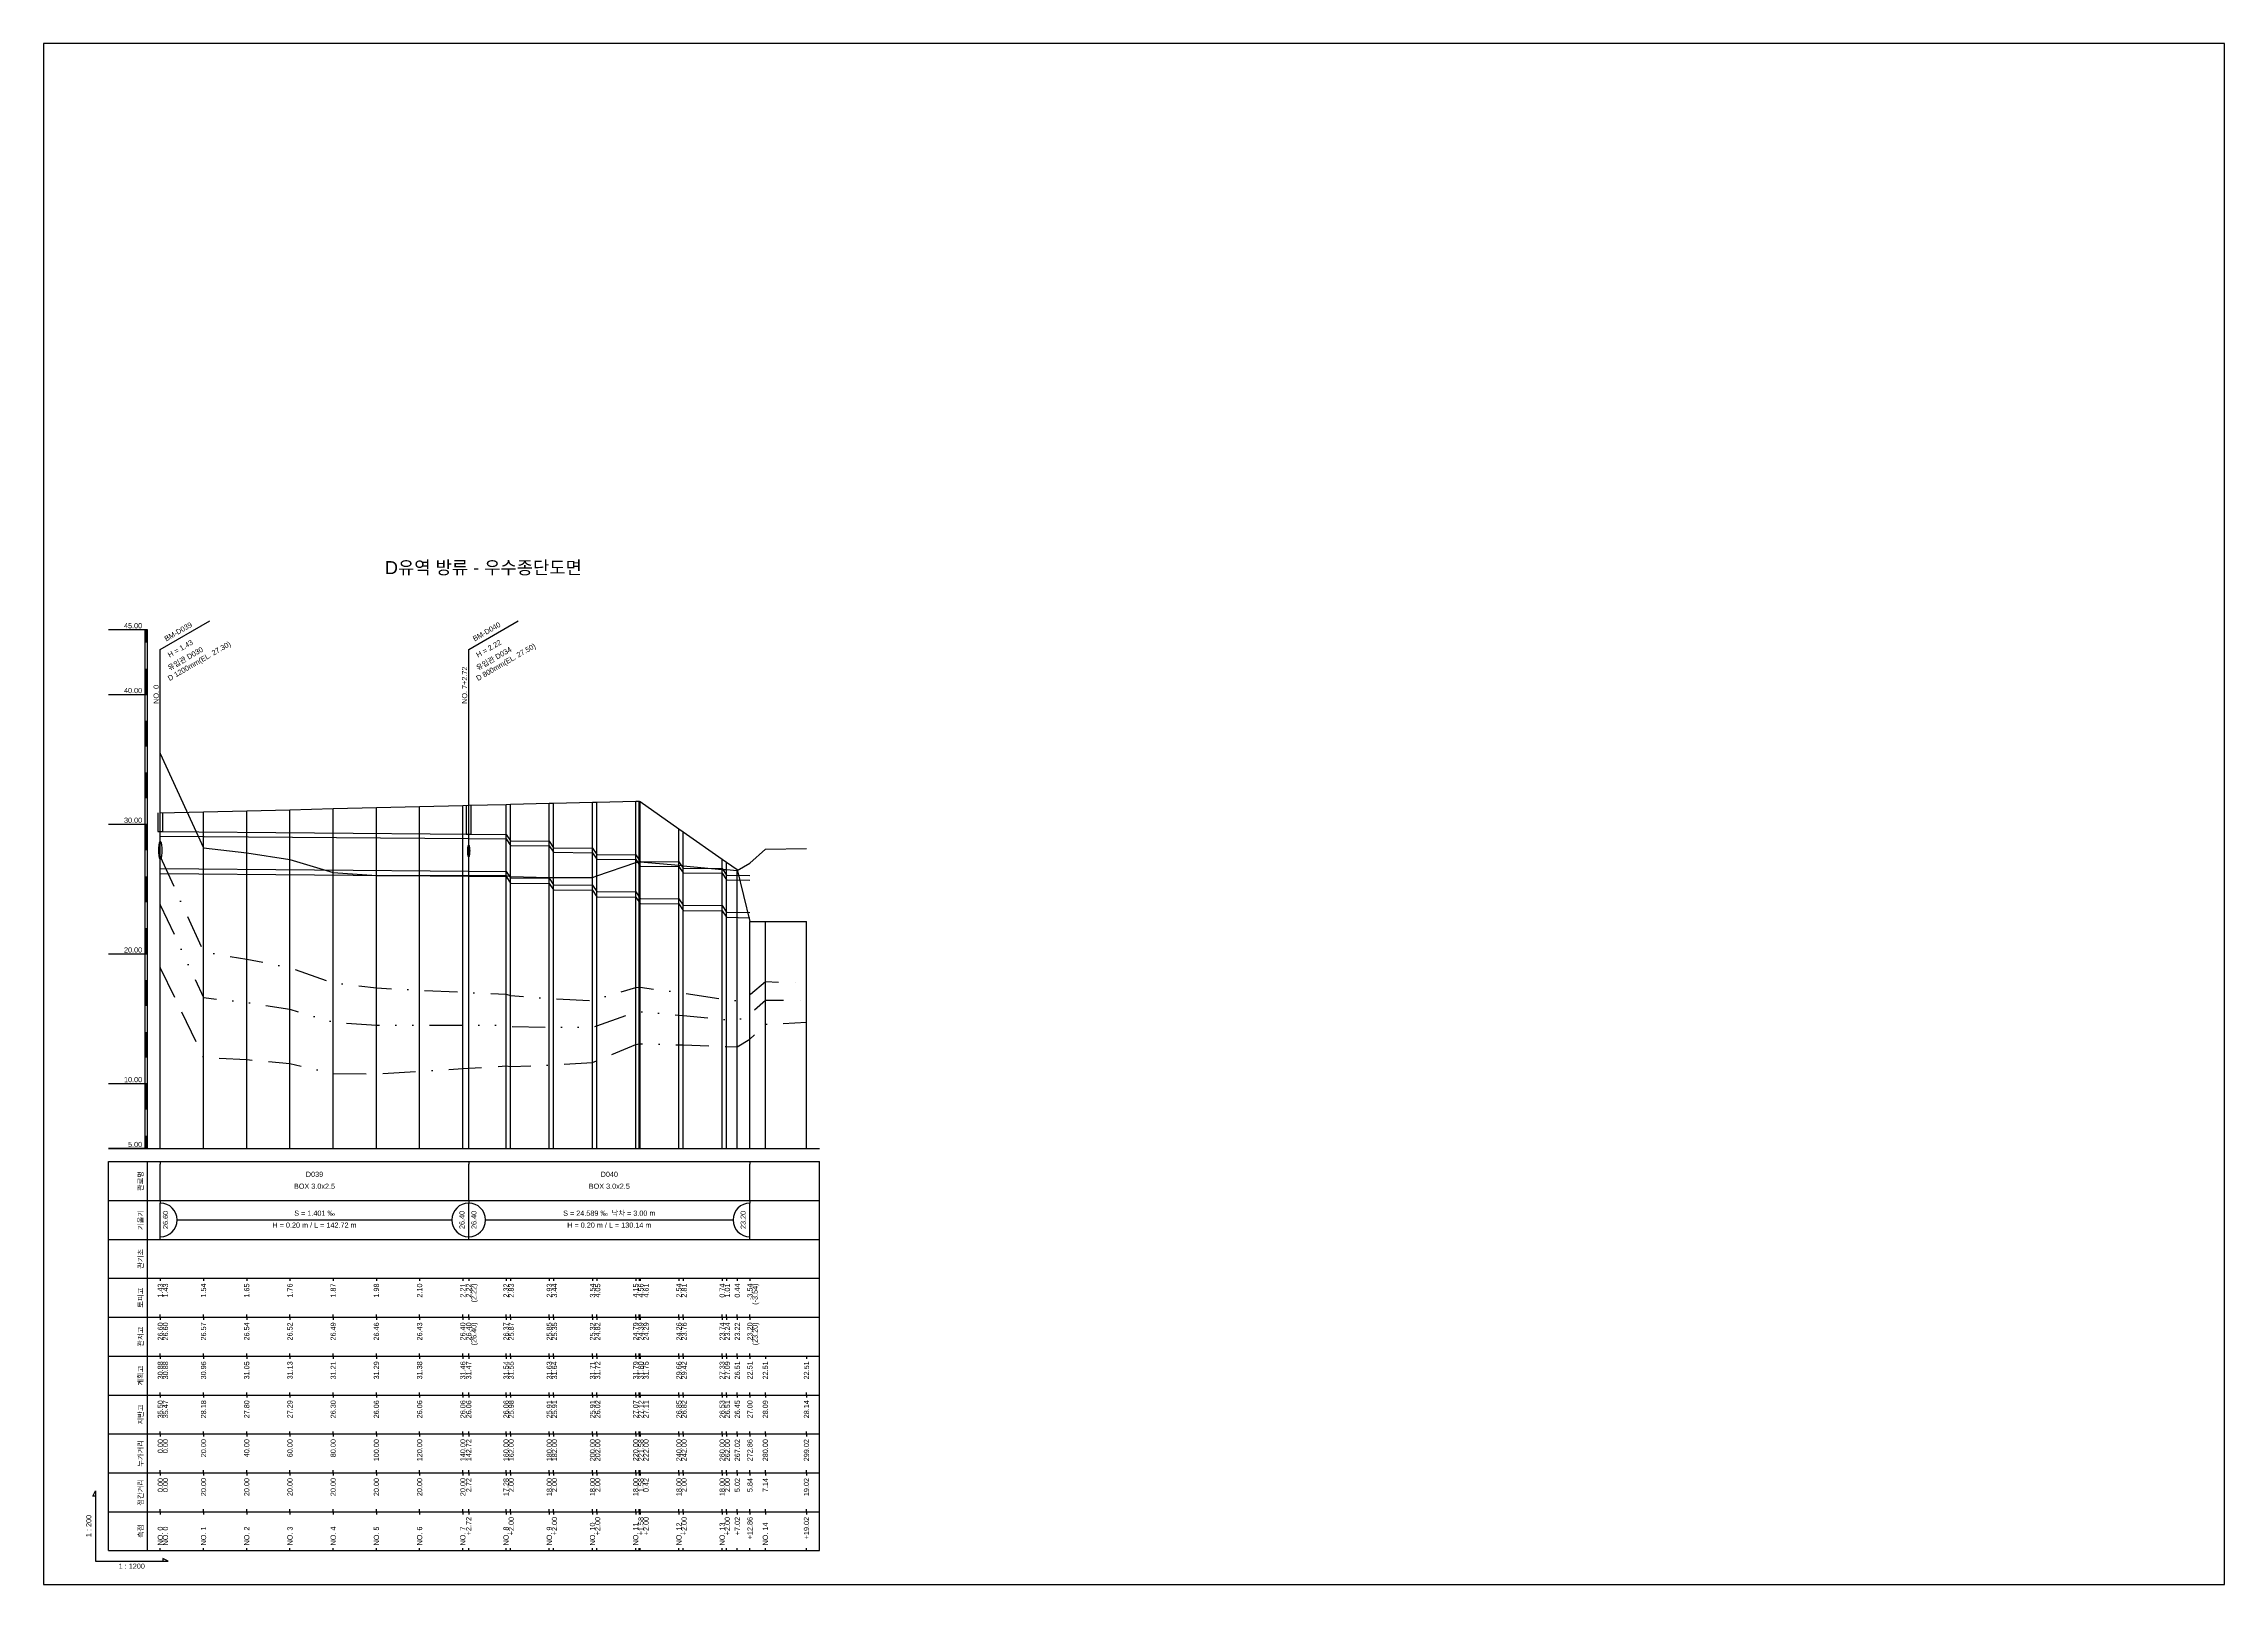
# Model space of a CAD drawing. Header units: millimetres. Extents: x -105495 to 3444, y -108190 to 2013.
# Drawn here: x 20 to 861, y -62468 to -61874 of the extents above; entities that cross this region are included whole.
import ezdxf
from ezdxf.enums import TextEntityAlignment as Align

# ---------------------------------------------------------------- set-up
doc = ezdxf.new("R2010")
doc.units = ezdxf.units.MM
for name, pattern in [('BORDER', [44.45, 12.7, -6.35, 12.7, -6.35, 0, -6.35]), ('DASHDOT', [25.4, 12.7, -6.35, 0, -6.35]), ('DIVIDE', [31.75, 12.7, -6.35, 0, -6.35, 0, -6.35])]:
    doc.linetypes.add(name, pattern=pattern)
for name, color, linetype in [('KZ_종단_계획선', 1, 'Continuous'), ('KZ_종단_관로', 4, 'Continuous'), ('KZ_종단_깃발', 7, 'Continuous'), ('KZ_종단_노선명', 7, 'Continuous'), ('KZ_종단_도각', 7, 'Continuous'), ('KZ_종단_맨홀', 4, 'Continuous'), ('KZ_종단_수직선', 7, 'Continuous'), ('KZ_종단_암선1', 56, 'DASHDOT'), ('KZ_종단_암선2', 4, 'DIVIDE'), ('KZ_종단_암선3', 6, 'BORDER'), ('KZ_종단_원형관', 4, 'Continuous'), ('KZ_종단_지반선', 3, 'Continuous'), ('KZ_종단_테이블문자', 7, 'Continuous'), ('KZ_종단_테이블선', 7, 'Continuous'), ('KZ_종단_폴대', 7, 'Continuous')]:
    doc.layers.add(name, color=color, linetype=linetype)
doc.styles.get("Standard").update_dxf_attribs({"font": 'arial.ttf'})

msp = doc.modelspace()

# ---------------------------------------------------------------- linework, layer by layer
at = {"layer": 'KZ_종단_계획선'}
msp.add_lwpolyline([(65, -62170.61), (65, -62170.61), (81.67, -62170.19), (98.33, -62169.77), (115, -62169.36), (131.67, -62168.94), (148.33, -62168.53), (165, -62168.11), (181.67, -62167.69), (183.93, -62167.64), (198.33, -62167.28), (200, -62167.24), (215, -62166.86), (216.67, -62166.82), (231.67, -62166.44), (233.33, -62166.4), (248.33, -62166.03), (249.65, -62166), (250, -62166.24), (265, -62176.72), (266.67, -62177.88), (281.67, -62188.36), (283.33, -62189.53), (287.52, -62192.45), (292.38, -62212.44), (298.33, -62212.45), (314.18, -62212.45)], dxfattribs=at)
at = {"layer": 'KZ_종단_관로'}
for points in [[(65, -62177.75), (183.93, -62178.75)], [(65, -62179.5), (183.93, -62180.5)], [(183.93, -62178.75), (198.33, -62178.88), (198.33, -62178.88), (200, -62181.38), (200, -62181.38), (215, -62181.52), (215, -62181.52), (216.67, -62184.02), (216.67, -62184.02), (231.67, -62184.16), (231.67, -62184.16), (233.33, -62186.66), (233.33, -62186.66), (248.33, -62186.8), (248.33, -62186.8), (250, -62189.3), (250, -62189.3), (265, -62189.44), (265, -62189.44), (266.67, -62191.94), (266.67, -62191.94), (281.67, -62192.07), (281.67, -62192.07), (283.33, -62194.57), (283.33, -62194.57), (292.38, -62194.75)], [(183.93, -62180.5), (198.33, -62180.63), (198.33, -62180.63), (200, -62183.13), (200, -62183.13), (215, -62183.27), (215, -62183.27), (216.67, -62185.77), (216.67, -62185.77), (231.67, -62185.91), (231.67, -62185.91), (233.33, -62188.41), (233.33, -62188.41), (248.33, -62188.55), (248.33, -62188.55), (250, -62191.05), (250, -62191.05), (265, -62191.19), (265, -62191.19), (266.67, -62193.69), (266.67, -62193.69), (281.67, -62193.82), (281.67, -62193.82), (283.33, -62196.32), (283.33, -62196.32), (292.38, -62196.5)], [(65, -62192), (183.93, -62193)], [(65, -62194), (183.93, -62195)], [(183.93, -62193), (198.33, -62193.13), (198.33, -62193.13), (200, -62195.63), (200, -62195.63), (215, -62195.77), (215, -62195.77), (216.67, -62198.27), (216.67, -62198.27), (231.67, -62198.41), (231.67, -62198.41), (233.33, -62200.91), (233.33, -62200.91), (248.33, -62201.05), (248.33, -62201.05), (250, -62203.55), (250, -62203.55), (265, -62203.69), (265, -62203.69), (266.67, -62206.19), (266.67, -62206.19), (281.67, -62206.32), (281.67, -62206.32), (283.33, -62208.82), (283.33, -62208.82), (292.38, -62209)], [(183.93, -62195), (198.33, -62195.13), (198.33, -62195.13), (200, -62197.63), (200, -62197.63), (215, -62197.77), (215, -62197.77), (216.67, -62200.27), (216.67, -62200.27), (231.67, -62200.41), (231.67, -62200.41), (233.33, -62202.91), (233.33, -62202.91), (248.33, -62203.05), (248.33, -62203.05), (250, -62205.55), (250, -62205.55), (265, -62205.69), (265, -62205.69), (266.67, -62208.19), (266.67, -62208.19), (281.67, -62208.32), (281.67, -62208.32), (283.33, -62210.82), (283.33, -62210.82), (292.38, -62211)]]:
    msp.add_lwpolyline(points, dxfattribs=at)
at = {"layer": 'KZ_종단_깃발'}
for p, q in [((65, -62107.52), (84.05, -62096.52)), ((183.93, -62107.52), (202.98, -62096.52)), ((65, -62300), (65, -62107.52)), ((183.93, -62300), (183.93, -62107.52))]:
    msp.add_line(p, q, dxfattribs=at)
at = {"layer": 'KZ_종단_도각'}
msp.add_lwpolyline([(20, -62468), (861, -62468), (861, -61874), (20, -61874)], close=True, dxfattribs=at)
at = {"layer": 'KZ_종단_맨홀'}
for points in [[(64, -62170.61), (64, -62177.75), (66, -62177.75), (66, -62170.61)], [(182.93, -62167.64), (182.93, -62178.75), (184.93, -62178.75), (184.93, -62167.64)]]:
    msp.add_lwpolyline(points, dxfattribs=at)
at = {"layer": 'KZ_종단_수직선'}
for p, q in [((231.67, -62300), (231.67, -62166.44)), ((233.33, -62300), (233.33, -62166.4)), ((248.33, -62300), (248.33, -62166.03)), ((249.65, -62300), (249.65, -62166)), ((250, -62300), (250, -62166.24)), ((65, -62300), (65, -62170.61)), ((65, -62300), (65, -62170.61)), ((65, -62300), (65, -62170.61)), ((81.67, -62300), (81.67, -62170.19)), ((98.33, -62300), (98.33, -62169.77)), ((115, -62300), (115, -62169.36)), ((131.67, -62300), (131.67, -62168.94)), ((148.33, -62300), (148.33, -62168.53)), ((165, -62300), (165, -62168.11)), ((181.67, -62300), (181.67, -62167.69)), ((183.93, -62300), (183.93, -62167.64)), ((198.33, -62300), (198.33, -62167.28)), ((200, -62300), (200, -62167.24)), ((215, -62300), (215, -62166.86)), ((216.67, -62300), (216.67, -62166.82)), ((265, -62300), (265, -62176.72)), ((266.67, -62300), (266.67, -62177.88)), ((281.67, -62300), (281.67, -62188.36)), ((283.33, -62300), (283.33, -62189.53)), ((287.52, -62300), (287.52, -62192.45)), ((292.38, -62300), (292.38, -62212.44)), ((298.33, -62300), (298.33, -62212.45)), ((314.18, -62300), (314.18, -62212.45))]:
    msp.add_line(p, q, dxfattribs=at)
at = {"layer": 'KZ_종단_암선1', "flags": 128}
msp.add_lwpolyline([(65, -62187.25), (65, -62187.39), (81.67, -62224.2), (98.33, -62226.91), (115, -62230.3), (131.67, -62236.08), (148.33, -62238.08), (165, -62238.89), (181.67, -62239.7), (183.93, -62239.81), (198.33, -62240.51), (200, -62240.99), (215, -62242.09), (216.67, -62242.17), (231.67, -62242.9), (233.33, -62242.4), (248.33, -62237.9), (249.65, -62237.71), (250, -62237.76), (265, -62239.82), (266.67, -62240.06), (281.67, -62242.25), (283.33, -62242.47), (287.52, -62243.03), (292.38, -62240.61), (298.33, -62235.56), (314.18, -62236.37)], dxfattribs=at)
at = {"layer": 'KZ_종단_암선2', "flags": 128}
msp.add_lwpolyline([(65, -62205.86), (65, -62206), (81.67, -62241.79), (98.33, -62243.7), (115, -62246.28), (131.67, -62251.25), (148.33, -62252.44), (165, -62252.45), (181.67, -62252.46), (183.93, -62252.46), (198.33, -62252.47), (200, -62252.86), (215, -62253.24), (216.67, -62253.24), (231.67, -62253.24), (233.33, -62252.66), (248.33, -62247.43), (249.65, -62247.18), (250, -62247.21), (265, -62248.55), (266.67, -62248.71), (281.67, -62250.18), (283.33, -62250.32), (287.52, -62250.69), (292.38, -62248.05), (298.33, -62242.73), (314.18, -62242.81)], dxfattribs=at)
at = {"layer": 'KZ_종단_암선3', "flags": 128}
msp.add_lwpolyline([(65, -62230.12), (65, -62230.27), (81.67, -62264.79), (98.33, -62265.65), (115, -62267.18), (131.67, -62271.1), (148.33, -62271.23), (165, -62270.19), (181.67, -62269.14), (183.93, -62269), (198.33, -62268.1), (200, -62268.39), (215, -62267.81), (216.67, -62267.71), (231.67, -62266.77), (233.33, -62266.08), (248.33, -62259.9), (249.65, -62259.57), (250, -62259.57), (265, -62259.97), (266.67, -62260.02), (281.67, -62260.55), (283.33, -62260.59), (287.52, -62260.71), (292.38, -62257.78), (298.33, -62252.1), (314.18, -62251.24)], dxfattribs=at)
at = {"layer": 'KZ_종단_원형관'}
for p, q in [((64.46, -62183.84), (64.5, -62183.29)), ((64.5, -62183.29), (64.56, -62182.79)), ((64.56, -62182.79), (64.63, -62182.36)), ((64.63, -62182.36), (64.71, -62182.02)), ((64.71, -62182.02), (64.8, -62181.76)), ((64.8, -62181.76), (64.9, -62181.6)), ((64.9, -62181.6), (65, -62181.55)), ((65, -62181.55), (65.1, -62181.6)), ((65.1, -62181.6), (65.2, -62181.76)), ((65.2, -62181.76), (65.29, -62182.02)), ((65.29, -62182.02), (65.37, -62182.36)), ((65.37, -62182.36), (65.44, -62182.79)), ((65.44, -62182.79), (65.5, -62183.29)), ((65.5, -62183.29), (65.54, -62183.84)), ((183.64, -62183.79), (183.69, -62183.51)), ((183.69, -62183.51), (183.74, -62183.28)), ((183.74, -62183.28), (183.8, -62183.12)), ((183.8, -62183.12), (183.87, -62183.01)), ((183.87, -62183.01), (183.93, -62182.98)), ((183.93, -62182.98), (184, -62183.01)), ((184, -62183.01), (184.06, -62183.12)), ((184.06, -62183.12), (184.12, -62183.28)), ((184.12, -62183.28), (184.17, -62183.51)), ((184.17, -62183.51), (184.22, -62183.79)), ((64.42, -62185.02), (64.43, -62184.42)), ((64.43, -62185.63), (64.42, -62185.02)), ((64.43, -62184.42), (64.46, -62183.84)), ((64.46, -62186.21), (64.43, -62185.63)), ((64.5, -62186.76), (64.46, -62186.21)), ((64.56, -62187.26), (64.5, -62186.76)), ((64.63, -62187.69), (64.56, -62187.26)), ((64.71, -62188.03), (64.63, -62187.69)), ((64.8, -62188.29), (64.71, -62188.03)), ((64.9, -62188.45), (64.8, -62188.29)), ((65, -62188.5), (64.9, -62188.45)), ((65.1, -62188.45), (65, -62188.5)), ((65.2, -62188.29), (65.1, -62188.45)), ((65.29, -62188.03), (65.2, -62188.29)), ((65.37, -62187.69), (65.29, -62188.03)), ((65.44, -62187.26), (65.37, -62187.69)), ((65.5, -62186.76), (65.44, -62187.26)), ((65.54, -62186.21), (65.5, -62186.76)), ((65.54, -62183.84), (65.57, -62184.42)), ((65.57, -62185.63), (65.54, -62186.21)), ((65.57, -62184.42), (65.58, -62185.02)), ((65.58, -62185.02), (65.57, -62185.63)), ((183.55, -62185.24), (183.56, -62184.85)), ((183.56, -62185.63), (183.55, -62185.24)), ((183.56, -62184.85), (183.58, -62184.47)), ((183.58, -62186.01), (183.56, -62185.63)), ((183.58, -62184.47), (183.6, -62184.11)), ((183.6, -62186.37), (183.58, -62186.01)), ((183.6, -62184.11), (183.64, -62183.79)), ((183.64, -62186.69), (183.6, -62186.37)), ((183.69, -62186.97), (183.64, -62186.69)), ((183.74, -62187.2), (183.69, -62186.97)), ((183.8, -62187.36), (183.74, -62187.2)), ((183.87, -62187.47), (183.8, -62187.36)), ((183.93, -62187.5), (183.87, -62187.47)), ((184, -62187.47), (183.93, -62187.5)), ((184.06, -62187.36), (184, -62187.47)), ((184.12, -62187.2), (184.06, -62187.36)), ((184.17, -62186.97), (184.12, -62187.2)), ((184.22, -62186.69), (184.17, -62186.97)), ((184.22, -62183.79), (184.26, -62184.11)), ((184.26, -62186.37), (184.22, -62186.69)), ((184.26, -62184.11), (184.28, -62184.47)), ((184.28, -62186.01), (184.26, -62186.37)), ((184.28, -62184.47), (184.3, -62184.85)), ((184.3, -62185.63), (184.28, -62186.01)), ((184.3, -62184.85), (184.31, -62185.24)), ((184.31, -62185.24), (184.3, -62185.63))]:
    msp.add_line(p, q, dxfattribs=at)
at = {"layer": 'KZ_종단_지반선', "flags": 128}
msp.add_lwpolyline([(65, -62147.52), (65, -62147.67), (81.67, -62184.08), (98.33, -62185.98), (115, -62188.56), (131.67, -62193.52), (148.33, -62194.71), (165, -62194.71), (181.67, -62194.71), (183.93, -62194.71), (198.33, -62194.71), (200, -62195.1), (215, -62195.47), (216.67, -62195.47), (231.67, -62195.47), (233.33, -62194.89), (248.33, -62189.65), (249.65, -62189.4), (250, -62189.43), (265, -62190.76), (266.67, -62190.92), (281.67, -62192.34), (283.33, -62192.46), (287.52, -62192.74), (292.38, -62190), (298.33, -62184.55), (314.18, -62184.31)], dxfattribs=at)
at = {"layer": 'KZ_종단_테이블문자'}
for p, q in [((65, -62305), (65, -62306)), ((65, -62319), (65, -62306)), ((183.93, -62305), (183.93, -62306)), ((183.93, -62305), (183.93, -62306)), ((183.93, -62319), (183.93, -62306)), ((183.93, -62319), (183.93, -62306)), ((292.38, -62305), (292.38, -62306)), ((292.38, -62319), (292.38, -62306)), ((65, -62320), (65, -62319)), ((65, -62320), (65, -62321)), ((65, -62334), (65, -62321)), ((183.93, -62320), (183.93, -62319)), ((183.93, -62320), (183.93, -62319)), ((183.93, -62320), (183.93, -62321)), ((183.93, -62320), (183.93, -62321)), ((183.93, -62334), (183.93, -62321)), ((183.93, -62334), (183.93, -62321)), ((292.38, -62320), (292.38, -62319)), ((292.38, -62320), (292.38, -62321)), ((292.38, -62334), (292.38, -62321)), ((65, -62335), (65, -62334)), ((71.42, -62327.5), (177.52, -62327.5)), ((183.93, -62335), (183.93, -62334)), ((183.93, -62335), (183.93, -62334)), ((190.35, -62327.5), (285.97, -62327.5)), ((292.38, -62335), (292.38, -62334))]:
    msp.add_line(p, q, dxfattribs=at)
for centre, start, end in [((65, -62327.5), 270, 90), ((183.93, -62327.5), 90, 270), ((183.93, -62327.5), 270, 90), ((292.38, -62327.5), 90, 270)]:
    msp.add_arc(centre, 6.5, start, end, dxfattribs=at)
at = {"layer": 'KZ_종단_테이블선'}
for p, q in [((45, -62300), (319.18, -62300)), ((45, -62320), (45, -62305)), ((45, -62305), (319.18, -62305)), ((60, -62320), (60, -62305)), ((319.18, -62320), (319.18, -62305)), ((45, -62335), (45, -62320)), ((45, -62320), (319.18, -62320)), ((60, -62335), (60, -62320)), ((319.18, -62335), (319.18, -62320)), ((45, -62350), (45, -62335)), ((45, -62335), (319.18, -62335)), ((60, -62350), (60, -62335)), ((319.18, -62350), (319.18, -62335)), ((45, -62365), (45, -62350)), ((45, -62350), (319.18, -62350)), ((60, -62365), (60, -62350)), ((65, -62350), (65, -62351)), ((65, -62350), (65, -62351)), ((81.67, -62350), (81.67, -62351)), ((98.33, -62350), (98.33, -62351)), ((115, -62350), (115, -62351)), ((131.67, -62350), (131.67, -62351)), ((148.33, -62350), (148.33, -62351)), ((165, -62350), (165, -62351)), ((181.67, -62350), (181.67, -62351)), ((183.93, -62350), (183.93, -62351)), ((198.33, -62350), (198.33, -62351)), ((200, -62350), (200, -62351)), ((215, -62350), (215, -62351)), ((216.67, -62350), (216.67, -62351)), ((231.67, -62350), (231.67, -62351)), ((233.33, -62350), (233.33, -62351)), ((248.33, -62350), (248.33, -62351)), ((249.65, -62350), (249.65, -62351)), ((250, -62350), (250, -62351)), ((265, -62350), (265, -62351)), ((266.67, -62350), (266.67, -62351)), ((281.67, -62350), (281.67, -62351)), ((283.33, -62350), (283.33, -62351)), ((287.52, -62350), (287.52, -62351)), ((292.38, -62350), (292.38, -62351)), ((319.18, -62365), (319.18, -62350)), ((45, -62380), (45, -62365)), ((45, -62365), (319.18, -62365)), ((60, -62380), (60, -62365)), ((65, -62365), (65, -62364)), ((65, -62365), (65, -62364)), ((65, -62365), (65, -62366)), ((65, -62365), (65, -62366)), ((81.67, -62365), (81.67, -62364)), ((81.67, -62365), (81.67, -62366)), ((98.33, -62365), (98.33, -62364)), ((98.33, -62365), (98.33, -62366)), ((115, -62365), (115, -62364)), ((115, -62365), (115, -62366)), ((131.67, -62365), (131.67, -62364)), ((131.67, -62365), (131.67, -62366)), ((148.33, -62365), (148.33, -62364)), ((148.33, -62365), (148.33, -62366)), ((165, -62365), (165, -62364)), ((165, -62365), (165, -62366)), ((181.67, -62365), (181.67, -62364)), ((181.67, -62365), (181.67, -62366)), ((183.93, -62365), (183.93, -62364)), ((183.93, -62365), (183.93, -62366)), ((198.33, -62365), (198.33, -62364)), ((198.33, -62365), (198.33, -62366)), ((200, -62365), (200, -62364)), ((200, -62365), (200, -62366)), ((215, -62365), (215, -62364)), ((215, -62365), (215, -62366)), ((216.67, -62365), (216.67, -62364)), ((216.67, -62365), (216.67, -62366)), ((231.67, -62365), (231.67, -62364)), ((231.67, -62365), (231.67, -62366)), ((233.33, -62365), (233.33, -62364)), ((233.33, -62365), (233.33, -62366)), ((248.33, -62365), (248.33, -62364)), ((248.33, -62365), (248.33, -62366)), ((249.65, -62365), (249.65, -62364)), ((249.65, -62365), (249.65, -62366)), ((250, -62365), (250, -62364)), ((250, -62365), (250, -62366)), ((265, -62365), (265, -62364)), ((265, -62365), (265, -62366)), ((266.67, -62365), (266.67, -62364)), ((266.67, -62365), (266.67, -62366)), ((281.67, -62365), (281.67, -62364)), ((281.67, -62365), (281.67, -62366)), ((283.33, -62365), (283.33, -62364)), ((283.33, -62365), (283.33, -62366)), ((287.52, -62365), (287.52, -62364)), ((287.52, -62365), (287.52, -62366)), ((292.38, -62365), (292.38, -62364)), ((292.38, -62365), (292.38, -62366)), ((319.18, -62380), (319.18, -62365)), ((45, -62395), (45, -62380)), ((45, -62380), (319.18, -62380)), ((60, -62395), (60, -62380)), ((65, -62380), (65, -62379)), ((65, -62380), (65, -62379)), ((65, -62380), (65, -62381)), ((65, -62380), (65, -62381)), ((81.67, -62380), (81.67, -62379)), ((81.67, -62380), (81.67, -62381)), ((98.33, -62380), (98.33, -62379)), ((98.33, -62380), (98.33, -62381)), ((115, -62380), (115, -62379)), ((115, -62380), (115, -62381)), ((131.67, -62380), (131.67, -62379)), ((131.67, -62380), (131.67, -62381)), ((148.33, -62380), (148.33, -62379)), ((148.33, -62380), (148.33, -62381)), ((165, -62380), (165, -62379)), ((165, -62380), (165, -62381)), ((181.67, -62380), (181.67, -62379)), ((181.67, -62380), (181.67, -62381)), ((183.93, -62380), (183.93, -62379)), ((183.93, -62380), (183.93, -62381)), ((198.33, -62380), (198.33, -62379)), ((198.33, -62380), (198.33, -62381)), ((200, -62380), (200, -62379)), ((200, -62380), (200, -62381)), ((215, -62380), (215, -62379)), ((215, -62380), (215, -62381)), ((216.67, -62380), (216.67, -62379)), ((216.67, -62380), (216.67, -62381)), ((231.67, -62380), (231.67, -62379)), ((231.67, -62380), (231.67, -62381)), ((233.33, -62380), (233.33, -62379)), ((233.33, -62380), (233.33, -62381)), ((248.33, -62380), (248.33, -62379)), ((248.33, -62380), (248.33, -62381)), ((249.65, -62380), (249.65, -62379)), ((249.65, -62380), (249.65, -62381)), ((250, -62380), (250, -62379)), ((250, -62380), (250, -62381)), ((265, -62380), (265, -62379)), ((265, -62380), (265, -62381)), ((266.67, -62380), (266.67, -62379)), ((266.67, -62380), (266.67, -62381)), ((281.67, -62380), (281.67, -62379)), ((281.67, -62380), (281.67, -62381)), ((283.33, -62380), (283.33, -62379)), ((283.33, -62380), (283.33, -62381)), ((287.52, -62380), (287.52, -62379)), ((287.52, -62380), (287.52, -62381)), ((292.38, -62380), (292.38, -62379)), ((292.38, -62380), (292.38, -62381)), ((298.33, -62380), (298.33, -62381)), ((314.18, -62380), (314.18, -62381)), ((319.18, -62395), (319.18, -62380)), ((45, -62410), (45, -62395)), ((45, -62395), (319.18, -62395)), ((60, -62410), (60, -62395)), ((65, -62395), (65, -62394)), ((65, -62395), (65, -62394)), ((65, -62395), (65, -62396)), ((65, -62395), (65, -62396)), ((81.67, -62395), (81.67, -62394)), ((81.67, -62395), (81.67, -62396)), ((98.33, -62395), (98.33, -62394)), ((98.33, -62395), (98.33, -62396)), ((115, -62395), (115, -62394)), ((115, -62395), (115, -62396)), ((131.67, -62395), (131.67, -62394)), ((131.67, -62395), (131.67, -62396)), ((148.33, -62395), (148.33, -62394)), ((148.33, -62395), (148.33, -62396)), ((165, -62395), (165, -62394)), ((165, -62395), (165, -62396)), ((181.67, -62395), (181.67, -62394)), ((181.67, -62395), (181.67, -62396)), ((183.93, -62395), (183.93, -62394)), ((183.93, -62395), (183.93, -62396)), ((198.33, -62395), (198.33, -62394)), ((198.33, -62395), (198.33, -62396)), ((200, -62395), (200, -62394)), ((200, -62395), (200, -62396)), ((215, -62395), (215, -62394)), ((215, -62395), (215, -62396)), ((216.67, -62395), (216.67, -62394)), ((216.67, -62395), (216.67, -62396)), ((231.67, -62395), (231.67, -62394)), ((231.67, -62395), (231.67, -62396)), ((233.33, -62395), (233.33, -62394)), ((233.33, -62395), (233.33, -62396)), ((248.33, -62395), (248.33, -62394)), ((248.33, -62395), (248.33, -62396)), ((249.65, -62395), (249.65, -62394)), ((249.65, -62395), (249.65, -62396)), ((250, -62395), (250, -62394)), ((250, -62395), (250, -62396)), ((265, -62395), (265, -62394)), ((265, -62395), (265, -62396)), ((266.67, -62395), (266.67, -62394)), ((266.67, -62395), (266.67, -62396)), ((281.67, -62395), (281.67, -62394)), ((281.67, -62395), (281.67, -62396)), ((283.33, -62395), (283.33, -62394)), ((283.33, -62395), (283.33, -62396)), ((287.52, -62395), (287.52, -62394)), ((287.52, -62395), (287.52, -62396)), ((292.38, -62395), (292.38, -62394)), ((292.38, -62395), (292.38, -62396)), ((298.33, -62395), (298.33, -62394)), ((298.33, -62395), (298.33, -62396)), ((314.18, -62395), (314.18, -62394)), ((314.18, -62395), (314.18, -62396)), ((319.18, -62410), (319.18, -62395)), ((45, -62425), (45, -62410)), ((45, -62410), (319.18, -62410)), ((60, -62425), (60, -62410)), ((65, -62410), (65, -62409)), ((65, -62410), (65, -62409)), ((65, -62410), (65, -62411)), ((65, -62410), (65, -62411)), ((81.67, -62410), (81.67, -62409)), ((81.67, -62410), (81.67, -62411)), ((98.33, -62410), (98.33, -62409)), ((98.33, -62410), (98.33, -62411)), ((115, -62410), (115, -62409)), ((115, -62410), (115, -62411)), ((131.67, -62410), (131.67, -62409)), ((131.67, -62410), (131.67, -62411)), ((148.33, -62410), (148.33, -62409)), ((148.33, -62410), (148.33, -62411)), ((165, -62410), (165, -62409)), ((165, -62410), (165, -62411)), ((181.67, -62410), (181.67, -62409)), ((181.67, -62410), (181.67, -62411)), ((183.93, -62410), (183.93, -62409)), ((183.93, -62410), (183.93, -62411)), ((198.33, -62410), (198.33, -62409)), ((198.33, -62410), (198.33, -62411)), ((200, -62410), (200, -62409)), ((200, -62410), (200, -62411)), ((215, -62410), (215, -62409)), ((215, -62410), (215, -62411)), ((216.67, -62410), (216.67, -62409)), ((216.67, -62410), (216.67, -62411)), ((231.67, -62410), (231.67, -62409)), ((231.67, -62410), (231.67, -62411)), ((233.33, -62410), (233.33, -62409)), ((233.33, -62410), (233.33, -62411)), ((248.33, -62410), (248.33, -62409)), ((248.33, -62410), (248.33, -62411)), ((249.65, -62410), (249.65, -62409)), ((249.65, -62410), (249.65, -62411)), ((250, -62410), (250, -62409)), ((250, -62410), (250, -62411)), ((265, -62410), (265, -62409)), ((265, -62410), (265, -62411)), ((266.67, -62410), (266.67, -62409)), ((266.67, -62410), (266.67, -62411)), ((281.67, -62410), (281.67, -62409)), ((281.67, -62410), (281.67, -62411)), ((283.33, -62410), (283.33, -62409)), ((283.33, -62410), (283.33, -62411)), ((287.52, -62410), (287.52, -62409)), ((287.52, -62410), (287.52, -62411)), ((292.38, -62410), (292.38, -62409)), ((292.38, -62410), (292.38, -62411)), ((298.33, -62410), (298.33, -62409)), ((298.33, -62410), (298.33, -62411)), ((314.18, -62410), (314.18, -62409)), ((314.18, -62410), (314.18, -62411)), ((319.18, -62425), (319.18, -62410)), ((45, -62440), (45, -62425)), ((45, -62425), (319.18, -62425)), ((60, -62440), (60, -62425)), ((65, -62425), (65, -62424)), ((65, -62425), (65, -62424)), ((65, -62425), (65, -62426)), ((65, -62425), (65, -62426)), ((81.67, -62425), (81.67, -62424)), ((81.67, -62425), (81.67, -62426)), ((98.33, -62425), (98.33, -62424)), ((98.33, -62425), (98.33, -62426)), ((115, -62425), (115, -62424)), ((115, -62425), (115, -62426)), ((131.67, -62425), (131.67, -62424)), ((131.67, -62425), (131.67, -62426)), ((148.33, -62425), (148.33, -62424)), ((148.33, -62425), (148.33, -62426)), ((165, -62425), (165, -62424)), ((165, -62425), (165, -62426)), ((181.67, -62425), (181.67, -62424)), ((181.67, -62425), (181.67, -62426)), ((183.93, -62425), (183.93, -62424)), ((183.93, -62425), (183.93, -62426)), ((198.33, -62425), (198.33, -62424)), ((198.33, -62425), (198.33, -62426)), ((200, -62425), (200, -62424)), ((200, -62425), (200, -62426)), ((215, -62425), (215, -62424)), ((215, -62425), (215, -62426)), ((216.67, -62425), (216.67, -62424)), ((216.67, -62425), (216.67, -62426)), ((231.67, -62425), (231.67, -62424)), ((231.67, -62425), (231.67, -62426)), ((233.33, -62425), (233.33, -62424)), ((233.33, -62425), (233.33, -62426)), ((248.33, -62425), (248.33, -62424)), ((248.33, -62425), (248.33, -62426)), ((249.65, -62425), (249.65, -62424)), ((249.65, -62425), (249.65, -62426)), ((250, -62425), (250, -62424)), ((250, -62425), (250, -62426)), ((265, -62425), (265, -62424)), ((265, -62425), (265, -62426)), ((266.67, -62425), (266.67, -62424)), ((266.67, -62425), (266.67, -62426)), ((281.67, -62425), (281.67, -62424)), ((281.67, -62425), (281.67, -62426)), ((283.33, -62425), (283.33, -62424)), ((283.33, -62425), (283.33, -62426)), ((287.52, -62425), (287.52, -62424)), ((287.52, -62425), (287.52, -62426)), ((292.38, -62425), (292.38, -62424)), ((292.38, -62425), (292.38, -62426)), ((298.33, -62425), (298.33, -62424)), ((298.33, -62425), (298.33, -62426)), ((314.18, -62425), (314.18, -62424)), ((314.18, -62425), (314.18, -62426)), ((319.18, -62440), (319.18, -62425)), ((45, -62455), (45, -62440)), ((45, -62440), (319.18, -62440)), ((60, -62455), (60, -62440)), ((65, -62440), (65, -62439)), ((65, -62440), (65, -62439)), ((65, -62440), (65, -62441)), ((65, -62440), (65, -62441)), ((81.67, -62440), (81.67, -62439)), ((81.67, -62440), (81.67, -62441)), ((98.33, -62440), (98.33, -62439)), ((98.33, -62440), (98.33, -62441)), ((115, -62440), (115, -62439)), ((115, -62440), (115, -62441)), ((131.67, -62440), (131.67, -62439)), ((131.67, -62440), (131.67, -62441)), ((148.33, -62440), (148.33, -62439)), ((148.33, -62440), (148.33, -62441)), ((165, -62440), (165, -62439)), ((165, -62440), (165, -62441)), ((181.67, -62440), (181.67, -62439)), ((181.67, -62440), (181.67, -62441)), ((183.93, -62440), (183.93, -62439)), ((183.93, -62440), (183.93, -62441)), ((198.33, -62440), (198.33, -62439)), ((198.33, -62440), (198.33, -62441)), ((200, -62440), (200, -62439)), ((200, -62440), (200, -62441)), ((215, -62440), (215, -62439)), ((215, -62440), (215, -62441)), ((216.67, -62440), (216.67, -62439)), ((216.67, -62440), (216.67, -62441)), ((231.67, -62440), (231.67, -62439)), ((231.67, -62440), (231.67, -62441)), ((233.33, -62440), (233.33, -62439)), ((233.33, -62440), (233.33, -62441)), ((248.33, -62440), (248.33, -62439)), ((248.33, -62440), (248.33, -62441)), ((249.65, -62440), (249.65, -62439)), ((249.65, -62440), (249.65, -62441)), ((250, -62440), (250, -62439)), ((250, -62440), (250, -62441)), ((265, -62440), (265, -62439)), ((265, -62440), (265, -62441)), ((266.67, -62440), (266.67, -62439)), ((266.67, -62440), (266.67, -62441)), ((281.67, -62440), (281.67, -62439)), ((281.67, -62440), (281.67, -62441)), ((283.33, -62440), (283.33, -62439)), ((283.33, -62440), (283.33, -62441)), ((287.52, -62440), (287.52, -62439)), ((287.52, -62440), (287.52, -62441)), ((292.38, -62440), (292.38, -62439)), ((292.38, -62440), (292.38, -62441)), ((298.33, -62440), (298.33, -62439)), ((298.33, -62440), (298.33, -62441)), ((314.18, -62440), (314.18, -62439)), ((314.18, -62440), (314.18, -62441)), ((319.18, -62455), (319.18, -62440)), ((45, -62455), (319.18, -62455)), ((65, -62455), (65, -62454)), ((65, -62455), (65, -62454)), ((81.67, -62455), (81.67, -62454)), ((98.33, -62455), (98.33, -62454)), ((115, -62455), (115, -62454)), ((131.67, -62455), (131.67, -62454)), ((148.33, -62455), (148.33, -62454)), ((165, -62455), (165, -62454)), ((181.67, -62455), (181.67, -62454)), ((183.93, -62455), (183.93, -62454)), ((198.33, -62455), (198.33, -62454)), ((200, -62455), (200, -62454)), ((215, -62455), (215, -62454)), ((216.67, -62455), (216.67, -62454)), ((231.67, -62455), (231.67, -62454)), ((233.33, -62455), (233.33, -62454)), ((248.33, -62455), (248.33, -62454)), ((249.65, -62455), (249.65, -62454)), ((250, -62455), (250, -62454)), ((265, -62455), (265, -62454)), ((266.67, -62455), (266.67, -62454)), ((281.67, -62455), (281.67, -62454)), ((283.33, -62455), (283.33, -62454)), ((287.52, -62455), (287.52, -62454)), ((292.38, -62455), (292.38, -62454)), ((298.33, -62455), (298.33, -62454)), ((314.18, -62455), (314.18, -62454))]:
    msp.add_line(p, q, dxfattribs=at)
msp.add_lwpolyline([(40, -62434), (39, -62434), (40, -62432), (40, -62459), (68, -62459), (66, -62458), (66, -62459)], dxfattribs=at)
at = {"layer": 'KZ_종단_폴대'}
for p, q in [((60, -62100), (45, -62100)), ((60, -62125), (45, -62125)), ((60, -62175), (45, -62175)), ((60, -62225), (45, -62225)), ((60, -62275), (45, -62275)), ((60, -62300), (45, -62300))]:
    msp.add_line(p, q, dxfattribs=at)
at = {"layer": 'KZ_종단_폴대', "const_width": 1}
for points in [[(59.5, -62105), (59.5, -62100)], [(59.5, -62125), (59.5, -62115)], [(59.5, -62145), (59.5, -62135)], [(59.5, -62165), (59.5, -62155)], [(59.5, -62185), (59.5, -62175)], [(59.5, -62205), (59.5, -62195)], [(59.5, -62225), (59.5, -62215)], [(59.5, -62245), (59.5, -62235)], [(59.5, -62265), (59.5, -62255)], [(59.5, -62285), (59.5, -62275)], [(59.5, -62300), (59.5, -62295)]]:
    msp.add_lwpolyline(points, dxfattribs=at)
at = {"layer": 'KZ_종단_폴대'}
msp.add_lwpolyline([(60, -62300), (60, -62100), (59, -62100), (59, -62300), (60, -62300)], dxfattribs=at)

# ---------------------------------------------------------------- texts
at = {"layer": 'KZ_종단_깃발'}
for s, rotation, p in [('BM-D039', 30, (67.6, -62105.02)), ('BM-D040', 30, (186.53, -62105.02)), ('NO. 7+2.72', 90, (183.93, -62128.52)), ('NO. 0', 90, (65, -62128.52))]:
    msp.add_text(s, height=2, rotation=rotation, dxfattribs=at).set_placement(p, align=Align.BOTTOM_LEFT)
for s, p in [('H = 1.43', (67.6, -62109.02)), ('D 1200mm(EL. 27.30)', (67.6, -62118.02)), ('유입관 D030', (67.6, -62114.02)), ('H = 2.22', (186.53, -62109.02)), ('D 800mm(EL. 27.50)', (186.53, -62118.02)), ('유입관 D034', (186.53, -62114.02))]:
    msp.add_text(s, height=2, rotation=30, dxfattribs=at).set_placement(p, align=Align.TOP_LEFT)
at = {"layer": 'KZ_종단_노선명'}
msp.add_text('D유역 방류 - 우수종단도면', height=5, dxfattribs=at).set_placement((189.59, -62080), align=Align.BOTTOM_CENTER)
at = {"layer": 'KZ_종단_테이블문자'}
for s, p in [('D039', (124.47, -62311.5)), ('D040', (238.16, -62311.5)), ('S = 1.401 ‰', (124.47, -62326.5)), ('S = 24.589 ‰  낙차 = 3.00 m', (238.16, -62326.5))]:
    msp.add_text(s, height=2, dxfattribs=at).set_placement(p, align=Align.BOTTOM_CENTER)
for s, p in [('BOX 3.0x2.5', (124.47, -62313.5)), ('BOX 3.0x2.5', (238.16, -62313.5)), ('H = 0.20 m / L = 142.72 m', (124.47, -62328.5)), ('H = 0.20 m / L = 130.14 m', (238.16, -62328.5))]:
    msp.add_text(s, height=2, dxfattribs=at).set_placement(p, align=Align.TOP_CENTER)
for s, p in [('26.60', (66, -62327.5)), ('26.40', (184.93, -62327.5))]:
    msp.add_text(s, height=2, rotation=90, dxfattribs=at).set_placement(p, align=Align.TOP_CENTER)
for s, p in [('26.40', (182.93, -62327.5)), ('23.20', (291.38, -62327.5))]:
    msp.add_text(s, height=2, rotation=90, dxfattribs=at).set_placement(p, align=Align.BOTTOM_CENTER)
for s, p in [('1.43', (65, -62352)), ('1.43', (67, -62352)), ('1.54', (81.67, -62352)), ('1.65', (98.33, -62352)), ('1.76', (115, -62352)), ('1.87', (131.67, -62352)), ('1.98', (148.33, -62352)), ('2.10', (165, -62352)), ('2.21', (181.67, -62352)), ('2.22', (183.93, -62352)), ('(2.22)', (185.93, -62352)), ('2.32', (198.33, -62352)), ('2.83', (200.33, -62352)), ('2.93', (215, -62352)), ('3.44', (217, -62352)), ('3.54', (231.67, -62352)), ('4.05', (233.67, -62352)), ('4.15', (248.33, -62352)), ('4.56', (250.33, -62352)), ('4.61', (252.33, -62352)), ('2.54', (265, -62352)), ('2.81', (267, -62352)), ('0.74', (281.67, -62352)), ('1.01', (283.67, -62352)), ('0.44', (287.52, -62352)), ('-3.54', (292.38, -62352)), ('(-3.54)', (294.38, -62352)), ('26.60', (65, -62367)), ('26.60', (67, -62367)), ('26.57', (81.67, -62367)), ('26.54', (98.33, -62367)), ('26.52', (115, -62367)), ('26.49', (131.67, -62367)), ('26.46', (148.33, -62367)), ('26.43', (165, -62367)), ('26.40', (181.67, -62367)), ('26.40', (183.93, -62367)), ('(26.40)', (185.93, -62367)), ('26.37', (198.33, -62367)), ('25.87', (200.33, -62367)), ('25.85', (215, -62367)), ('25.35', (217, -62367)), ('25.32', (231.67, -62367)), ('24.82', (233.67, -62367)), ('24.79', (248.33, -62367)), ('24.39', (250.33, -62367)), ('24.29', (252.33, -62367)), ('24.26', (265, -62367)), ('23.76', (267, -62367)), ('23.74', (281.67, -62367)), ('23.24', (283.67, -62367)), ('23.22', (287.52, -62367)), ('23.20', (292.38, -62367)), ('(23.20)', (294.38, -62367)), ('30.88', (65, -62382)), ('30.88', (67, -62382)), ('30.96', (81.67, -62382)), ('31.05', (98.33, -62382)), ('31.13', (115, -62382)), ('31.21', (131.67, -62382)), ('31.29', (148.33, -62382)), ('31.38', (165, -62382)), ('31.46', (181.67, -62382)), ('31.47', (183.93, -62382)), ('31.54', (198.33, -62382)), ('31.55', (200.33, -62382)), ('31.63', (215, -62382)), ('31.64', (217, -62382)), ('31.71', (231.67, -62382)), ('31.72', (233.67, -62382)), ('31.79', (248.33, -62382)), ('31.80', (250.33, -62382)), ('31.75', (252.33, -62382)), ('29.66', (265, -62382)), ('29.42', (267, -62382)), ('27.33', (281.67, -62382)), ('27.09', (283.67, -62382)), ('26.51', (287.52, -62382)), ('22.51', (292.38, -62382)), ('22.51', (298.33, -62382)), ('22.51', (314.18, -62382)), ('35.50', (65, -62397)), ('35.47', (67, -62397)), ('28.18', (81.67, -62397)), ('27.80', (98.33, -62397)), ('27.29', (115, -62397)), ('26.30', (131.67, -62397)), ('26.06', (148.33, -62397)), ('26.06', (165, -62397)), ('26.06', (181.67, -62397)), ('26.06', (183.93, -62397)), ('26.06', (198.33, -62397)), ('25.98', (200.33, -62397)), ('25.91', (215, -62397)), ('25.91', (217, -62397)), ('25.91', (231.67, -62397)), ('26.02', (233.67, -62397)), ('27.07', (248.33, -62397)), ('27.12', (250.33, -62397)), ('27.11', (252.33, -62397)), ('26.85', (265, -62397)), ('26.82', (267, -62397)), ('26.53', (281.67, -62397)), ('26.51', (283.67, -62397)), ('26.45', (287.52, -62397)), ('27.00', (292.38, -62397)), ('28.09', (298.33, -62397)), ('28.14', (314.18, -62397)), ('0.00', (65, -62412)), ('0.00', (67, -62412)), ('20.00', (81.67, -62412)), ('40.00', (98.33, -62412)), ('60.00', (115, -62412)), ('80.00', (131.67, -62412)), ('100.00', (148.33, -62412)), ('120.00', (165, -62412)), ('140.00', (181.67, -62412)), ('142.72', (183.93, -62412)), ('160.00', (198.33, -62412)), ('162.00', (200.33, -62412)), ('180.00', (215, -62412)), ('182.00', (217, -62412)), ('200.00', (231.67, -62412)), ('202.00', (233.67, -62412)), ('220.00', (248.33, -62412)), ('221.58', (250.33, -62412)), ('222.00', (252.33, -62412)), ('240.00', (265, -62412)), ('242.00', (267, -62412)), ('260.00', (281.67, -62412)), ('262.00', (283.67, -62412)), ('267.02', (287.52, -62412)), ('272.86', (292.38, -62412)), ('280.00', (298.33, -62412)), ('299.02', (314.18, -62412)), ('0.00', (65, -62427)), ('0.00', (67, -62427)), ('20.00', (81.67, -62427)), ('20.00', (98.33, -62427)), ('20.00', (115, -62427)), ('20.00', (131.67, -62427)), ('20.00', (148.33, -62427)), ('20.00', (165, -62427)), ('20.00', (181.67, -62427)), ('2.72', (183.93, -62427)), ('17.28', (198.33, -62427)), ('2.00', (200.33, -62427)), ('18.00', (215, -62427)), ('2.00', (217, -62427)), ('18.00', (231.67, -62427)), ('2.00', (233.67, -62427)), ('18.00', (248.33, -62427)), ('1.58', (250.33, -62427)), ('0.42', (252.33, -62427)), ('18.00', (265, -62427)), ('2.00', (267, -62427)), ('18.00', (281.67, -62427)), ('2.00', (283.67, -62427)), ('5.02', (287.52, -62427)), ('5.84', (292.38, -62427)), ('7.14', (298.33, -62427)), ('19.02', (314.18, -62427)), ('+2.72', (183.93, -62442)), ('+2.00', (200.33, -62442)), ('+2.00', (217, -62442)), ('+2.00', (233.67, -62442)), ('+1.58', (250.33, -62442)), ('+2.00', (252.33, -62442)), ('+2.00', (267, -62442)), ('+2.00', (283.67, -62442)), ('+7.02', (287.52, -62442)), ('+12.86', (292.38, -62442)), ('+19.02', (314.18, -62442))]:
    msp.add_text(s, height=2, rotation=90, dxfattribs=at).set_placement(p, align=Align.MIDDLE_RIGHT)
for s, p in [('NO. 14', (298.33, -62453)), ('NO. 0', (65, -62453)), ('NO. 0', (67, -62453)), ('NO. 1', (81.67, -62453)), ('NO. 2', (98.33, -62453)), ('NO. 3', (115, -62453)), ('NO. 4', (131.67, -62453)), ('NO. 5', (148.33, -62453)), ('NO. 6', (165, -62453)), ('NO. 7', (181.67, -62453)), ('NO. 8', (198.33, -62453)), ('NO. 9', (215, -62453)), ('NO. 10', (231.67, -62453)), ('NO. 11', (248.33, -62453)), ('NO. 12', (265, -62453)), ('NO. 13', (281.67, -62453))]:
    msp.add_text(s, height=2, rotation=90, dxfattribs=at).set_placement(p, align=Align.MIDDLE_LEFT)
at = {"layer": 'KZ_종단_테이블선'}
for s, p in [('관로명', (59, -62312.5)), ('기울기', (59, -62327.5)), ('관기초', (59, -62342.5)), ('토피고', (59, -62357.5)), ('관저고', (59, -62372.5)), ('계획고', (59, -62387.5)), ('지반고', (59, -62402.5)), ('누가거리', (59, -62417.5)), ('점간거리', (59, -62432.5)), ('1 : 200', (39, -62445.5)), ('측점', (59, -62447.5))]:
    msp.add_text(s, height=2, rotation=90, dxfattribs=at).set_placement(p, align=Align.BOTTOM_CENTER)
msp.add_text('1 : 1200', height=2, dxfattribs=at).set_placement((54, -62460), align=Align.TOP_CENTER)
at = {"layer": 'KZ_종단_폴대'}
for s, p in [('45.00', (58, -62100)), ('40.00', (58, -62125)), ('30.00', (58, -62175)), ('20.00', (58, -62225)), ('10.00', (58, -62275)), ('5.00', (58, -62300))]:
    msp.add_text(s, height=2, dxfattribs=at).set_placement(p, align=Align.BOTTOM_RIGHT)

doc.saveas('drawing.dxf')
